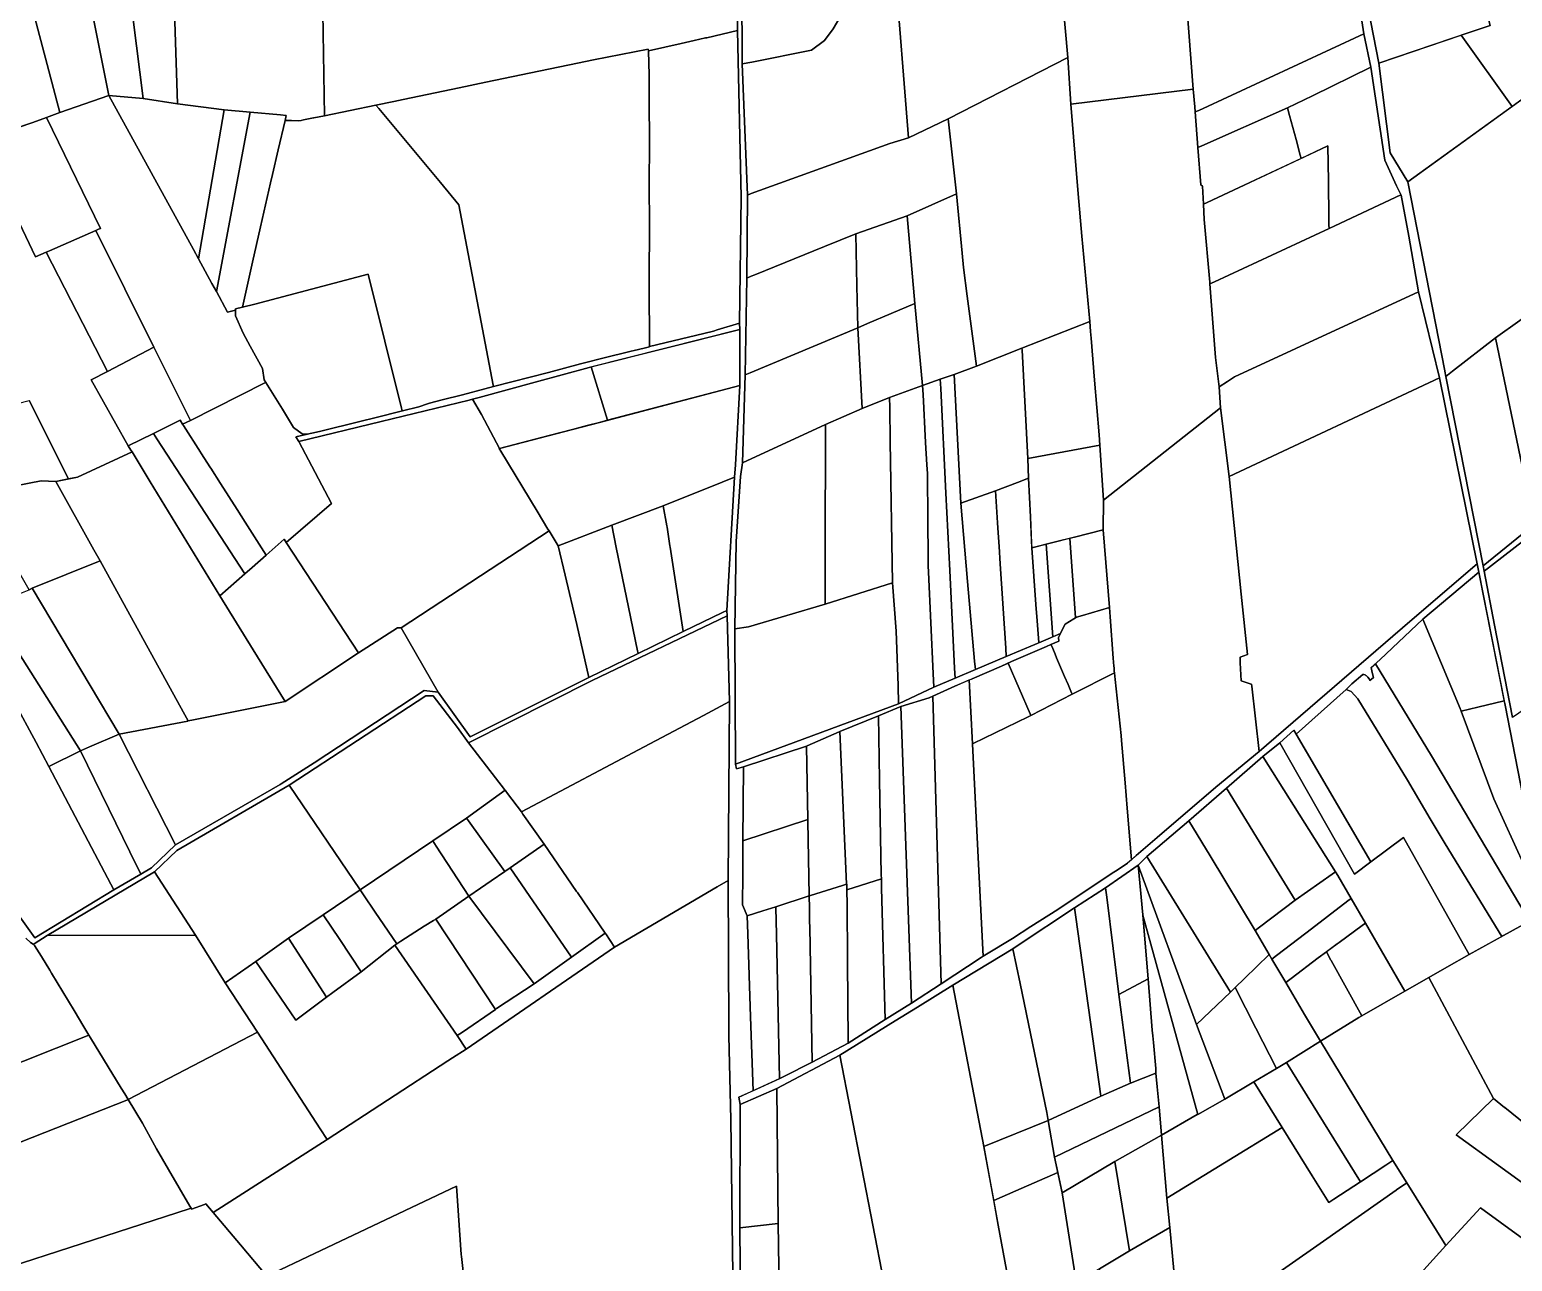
# Model space of a CAD drawing. Header units: metres. Extents: x 3 to 1005126, y 39 to 4383651.
# Drawn here: x 489941 to 490819, y 4373309 to 4374039 of the extents above; entities that cross this region are included whole.
import ezdxf

# ---------------------------------------------------------------- set-up
doc = ezdxf.new("R2010")
doc.units = ezdxf.units.M
doc.header["$MEASUREMENT"] = 0
doc.layers.add('TM_Llucmajor', color=7, linetype='Continuous')

msp = doc.modelspace()

# ---------------------------------------------------------------- linework, layer by layer
at = {"layer": 'TM_Llucmajor', "linetype": 'Continuous', "flags": 128}
for points in [[(490630.21, 4374003.44), (490557.65, 4373994.6), (490555.84, 4374022.11), (490549.78, 4374090.51), (490545.7, 4374155.81), (490490.6, 4374146.24), (490490.2, 4374172.77), (490540.94, 4374192.66), (490613.19, 4374232.18), (490613.93, 4374221.01), (490616.58, 4374181.33), (490619.05, 4374144.37), (490619.24, 4374142.35), (490626.11, 4374055.33), (490630.21, 4374003.44)], [(490109.55, 4373986.41), (490109.43, 4373986.39), (490103.37, 4373985.21), (490102.13, 4373984.78), (490100.6, 4373984.63), (490096.4, 4373984.88), (490092.57, 4373984.87), (490093.29, 4373987.88), (490089.93, 4373988.18), (490071.96, 4373989.77), (490056.54, 4373991.14), (490028.83, 4373994.67), (490024.05, 4374141.12), (490060.42, 4374149.46), (490113.05, 4374161.51), (490113.09, 4374159.13), (490115.82, 4373987.7), (490109.55, 4373986.41)], [(490363.21, 4374018.47), (490362.71, 4374110.02), (490363.21, 4374153.27), (490366.15, 4374153.38), (490369.75, 4374153.56), (490396.64, 4374154.87), (490425.84, 4374156.29), (490448.06, 4374157.37), (490449.09, 4374157.42), (490449.07, 4374152.99), (490448.63, 4374075.28), (490442.95, 4374066.53), (490438.42, 4374063.68), (490432.38, 4374062.14), (490427.39, 4374056.99), (490417.11, 4374039.08), (490411.87, 4374032.25), (490404.1, 4374026.51), (490368.91, 4374019.3), (490363.21, 4374018.47)], [(489988.2, 4373999.64), (489962.45, 4374129.26), (489991.22, 4374135.24), (490008.58, 4373997.8), (489988.2, 4373999.64)], [(490008.58, 4373997.8), (489991.22, 4374135.24), (490024.05, 4374141.12), (490028.83, 4373994.67), (490008.58, 4373997.8)], [(489959.23, 4373989.56), (489924.63, 4374120.67), (489962.45, 4374129.26), (489988.2, 4373999.64), (489959.23, 4373989.56)], [(489869.64, 4374096.26), (489909.89, 4374123.15), (489924.63, 4374120.67), (489959.23, 4373989.56), (489951.33, 4373986.7), (489943.19, 4373983.72), (489938.58, 4373982.08), (489935.21, 4373980.88), (489912.18, 4373972.7), (489900.85, 4373968.91), (489871.66, 4373959.11), (489851.55, 4373948.58), (489816.22, 4373930.08), (489788.37, 4373972.5), (489755.01, 4374023.34), (489790.66, 4374046.02), (489834.99, 4374074.22), (489863.98, 4374092.66), (489869.64, 4374096.26)], [(490686.68, 4374084.12), (490721.27, 4374100.56), (490721.58, 4374098.78), (490731.25, 4374036.22), (490633.42, 4373990.86), (490631.32, 4373989.89), (490631.08, 4373993.01), (490630.21, 4374003.44), (490626.11, 4374055.33), (490627.07, 4374055.79), (490635.36, 4374059.72), (490657.81, 4374070.4), (490681.21, 4374081.52), (490686.68, 4374084.12)], [(490461.57, 4373974.53), (490453.56, 4374076.26), (490489.59, 4374081.31), (490549.78, 4374090.51), (490555.84, 4374022.11), (490485.14, 4373985.75), (490461.57, 4373974.53)], [(490740.09, 4374018.73), (490729.02, 4374075.61), (490785.06, 4374092.64), (490791.99, 4374094.75), (490805.98, 4374041.18), (490794.02, 4374037.12), (490740.09, 4374018.73)], [(490805.61, 4374097.14), (490861.17, 4374023.66), (490819.06, 4373993.22), (490788.78, 4374035.34), (490794.02, 4374037.12), (490805.98, 4374041.18), (490792.34, 4374093.39), (490805.61, 4374097.14)], [(490366.28, 4373940.69), (490363.21, 4374018.47), (490368.91, 4374019.3), (490404.1, 4374026.51), (490411.87, 4374032.25), (490417.11, 4374039.08), (490427.39, 4374056.99), (490432.38, 4374062.14), (490438.42, 4374063.68), (490442.95, 4374066.53), (490448.63, 4374075.28), (490453.56, 4374076.26), (490461.57, 4373974.53), (490450.62, 4373971.2), (490368.43, 4373941.72), (490366.28, 4373940.69)], [(490308.04, 4374011.65), (490307.61, 4374026), (490326.94, 4374030.41), (490334.79, 4374032.19), (490341.53, 4374033.71), (490342.2, 4374033.88), (490360.32, 4374038.21), (490362.59, 4373939.4), (490361.59, 4373864.79), (490348.44, 4373860.85), (490346.18, 4373860.17), (490345.35, 4373859.92), (490308.27, 4373851.08), (490308.12, 4373887.94), (490308.2, 4373925.96), (490308.11, 4373943.9), (490308.2, 4373974.61), (490308.03, 4373994.22), (490308.04, 4374011.65)], [(490633.42, 4373990.86), (490731.25, 4374036.22), (490735.37, 4374016.35), (490700.68, 4373999.52), (490685.95, 4373992.38), (490635.27, 4373969.87), (490632.93, 4373968.84), (490631.32, 4373989.89), (490633.42, 4373990.86)], [(490819.06, 4373993.22), (490757.23, 4373948.51), (490746.71, 4373965.65), (490740.09, 4374018.73), (490788.78, 4374035.34), (490819.06, 4373993.22)], [(490267.5, 4373840.72), (490248.42, 4373835.75), (490216.01, 4373827.29), (490215.83, 4373828.23), (490195.48, 4373935.02), (490184.51, 4373948.16), (490147.97, 4373991.91), (490146.28, 4373993.94), (490156.99, 4373996.15), (490162.53, 4373997.38), (490195.55, 4374004.2), (490211.43, 4374007.55), (490242.85, 4374014.05), (490261, 4374017.86), (490275.1, 4374020.71), (490307.57, 4374027.15), (490307.61, 4374026), (490308.04, 4374011.65), (490308.03, 4373994.22), (490308.2, 4373974.61), (490308.11, 4373943.9), (490308.2, 4373925.96), (490308.12, 4373887.94), (490308.27, 4373851.08), (490308.27, 4373850.95), (490305.11, 4373849.97), (490299.22, 4373848.72), (490297.4, 4373848.33), (490280.73, 4373844.16), (490269.77, 4373841.31), (490267.5, 4373840.72)], [(490490.02, 4373941.46), (490485.14, 4373985.75), (490555.84, 4374022.11), (490557.65, 4373994.6), (490560.89, 4373955.89), (490562.1, 4373941.46), (490564.21, 4373916.3), (490568.92, 4373865.88), (490528.75, 4373850.11), (490501.81, 4373839.46), (490496.43, 4373880.82), (490494.22, 4373897.84), (490493.41, 4373906.24), (490490.02, 4373941.46)], [(490709.91, 4373969.79), (490706.05, 4373967.98), (490694.06, 4373962.37), (490693.55, 4373964.27), (490691, 4373973.68), (490687.16, 4373987.9), (490685.95, 4373992.38), (490700.68, 4373999.52), (490735.37, 4374016.35), (490743.52, 4373961.43), (490750.58, 4373946.27), (490752.05, 4373943.11), (490753.11, 4373940.83), (490713.93, 4373922.56), (490710.54, 4373920.98), (490710.51, 4373923.18), (490710.47, 4373926.95), (490710.18, 4373948.95), (490709.91, 4373969.79)], [(490645.48, 4373827.15), (490646.26, 4373814.71), (490576.99, 4373760.11), (490574.92, 4373792.62), (490574.42, 4373798.7), (490571.77, 4373831.06), (490569.74, 4373855.9), (490569.4, 4373860), (490568.92, 4373865.88), (490564.21, 4373916.3), (490562.1, 4373941.46), (490560.89, 4373955.89), (490557.65, 4373994.6), (490630.21, 4374003.44), (490631.08, 4373993.01), (490631.32, 4373989.89), (490632.93, 4373968.84), (490634.62, 4373946.72), (490635.62, 4373945.94), (490636.16, 4373935.26), (490636.61, 4373926.23), (490639.94, 4373889.13), (490640.01, 4373888.09), (490643.26, 4373844.61), (490645.48, 4373827.15)], [(490058.55, 4373871.42), (490063.27, 4373872.49), (490063.14, 4373869.16), (490067.83, 4373858.98), (490071.86, 4373851.17), (490079.1, 4373837.95), (490080.18, 4373831.31), (490081.11, 4373829.81), (490080.64, 4373829.58), (490036.52, 4373807.32), (490014.89, 4373850.69), (489980.52, 4373919.78), (489982.08, 4373920.46), (489983.22, 4373920.97), (489951.33, 4373986.7), (489959.23, 4373989.56), (489988.2, 4373999.64), (490038.34, 4373908.41), (490041.34, 4373902.94), (490049.3, 4373888.35), (490051.88, 4373883.65), (490058.55, 4373871.42)], [(489988.2, 4373999.64), (490008.58, 4373997.8), (490028.83, 4373994.67), (490056.54, 4373991.14), (490041.34, 4373902.94), (490038.34, 4373908.41), (489988.2, 4373999.64)], [(490215.83, 4373828.23), (490216.01, 4373827.29), (490210.85, 4373825.94), (490197.67, 4373822.47), (490185.47, 4373819.51), (490178.03, 4373817.47), (490176.87, 4373817.1), (490171.69, 4373815.34), (490161.98, 4373812.93), (490161.97, 4373812.95), (490161.57, 4373814.54), (490141.79, 4373893.85), (490074.59, 4373876.2), (490067.39, 4373874.31), (490073.34, 4373900.94), (490078.09, 4373921.91), (490083.95, 4373947.86), (490085.1, 4373952.91), (490088.46, 4373967.58), (490092.57, 4373984.87), (490096.4, 4373984.88), (490100.6, 4373984.63), (490102.13, 4373984.78), (490103.37, 4373985.21), (490109.43, 4373986.39), (490109.55, 4373986.41), (490115.82, 4373987.7), (490146.28, 4373993.94), (490147.97, 4373991.91), (490184.51, 4373948.16), (490195.48, 4373935.02), (490215.83, 4373828.23)], [(489925.51, 4373944.75), (489912.18, 4373972.7), (489935.21, 4373980.88), (489943.19, 4373983.72), (489951.33, 4373986.7), (489983.22, 4373920.97), (489982.08, 4373920.46), (489980.52, 4373919.78), (489953.12, 4373907.7), (489951.17, 4373906.84), (489944.86, 4373904.06), (489927.67, 4373940.22), (489927.01, 4373941.61), (489925.51, 4373944.75)], [(490049.3, 4373888.35), (490041.34, 4373902.94), (490056.54, 4373991.14), (490071.96, 4373989.77), (490051.88, 4373883.65), (490049.3, 4373888.35)], [(490063.27, 4373872.49), (490058.55, 4373871.42), (490051.88, 4373883.65), (490071.96, 4373989.77), (490089.93, 4373988.18), (490093.29, 4373987.88), (490092.57, 4373984.87), (490088.46, 4373967.58), (490085.1, 4373952.91), (490083.95, 4373947.86), (490078.09, 4373921.91), (490073.34, 4373900.94), (490067.39, 4373874.31), (490063.3, 4373873.26), (490063.27, 4373872.49)], [(490365.91, 4373891.41), (490366.28, 4373940.69), (490368.43, 4373941.72), (490450.62, 4373971.2), (490461.57, 4373974.53), (490485.14, 4373985.75), (490490.02, 4373941.46), (490460.73, 4373928.35), (490430.42, 4373917.7), (490411.86, 4373910.19), (490370.59, 4373893.51), (490368.42, 4373892.63), (490365.91, 4373891.41)], [(490694.06, 4373962.37), (490657.32, 4373945.17), (490638.51, 4373936.36), (490636.16, 4373935.26), (490635.62, 4373945.94), (490634.62, 4373946.72), (490632.93, 4373968.84), (490635.27, 4373969.87), (490685.95, 4373992.38), (490687.16, 4373987.9), (490691, 4373973.68), (490693.55, 4373964.27), (490694.06, 4373962.37)], [(490638.51, 4373936.36), (490657.32, 4373945.17), (490706.05, 4373967.98), (490709.91, 4373969.79), (490710.18, 4373948.95), (490710.47, 4373926.95), (490710.51, 4373923.18), (490710.54, 4373920.98), (490642.85, 4373889.41), (490640.01, 4373888.09), (490639.94, 4373889.13), (490636.61, 4373926.23), (490636.16, 4373935.26), (490638.51, 4373936.36)], [(490465.44, 4373876.51), (490460.73, 4373928.35), (490490.02, 4373941.46), (490493.41, 4373906.24), (490494.22, 4373897.84), (490496.43, 4373880.82), (490501.81, 4373839.46), (490488.57, 4373834.42), (490480.41, 4373831.62), (490469.93, 4373827.97), (490465.44, 4373876.51)], [(490710.54, 4373920.98), (490713.93, 4373922.56), (490753.11, 4373940.83), (490753.17, 4373940.7), (490757.89, 4373916.28), (490763.46, 4373883.46), (490654.69, 4373833.03), (490650.53, 4373830.37), (490645.48, 4373827.15), (490643.26, 4373844.61), (490640.01, 4373888.09), (490642.85, 4373889.41), (490710.54, 4373920.98)], [(490431.07, 4373886.91), (490430.42, 4373917.7), (490460.73, 4373928.35), (490465.44, 4373876.51), (490437.43, 4373864.63), (490431.59, 4373862.15), (490431.07, 4373886.91)], [(489987.36, 4373836.34), (489951.17, 4373906.84), (489953.12, 4373907.7), (489980.52, 4373919.78), (490014.89, 4373850.69), (489987.36, 4373836.34)], [(490364.89, 4373834.21), (490365.91, 4373891.41), (490368.42, 4373892.63), (490370.59, 4373893.51), (490411.86, 4373910.19), (490430.42, 4373917.7), (490431.07, 4373886.91), (490431.59, 4373862.15), (490367.9, 4373835.47), (490364.89, 4373834.21)], [(490161.97, 4373812.95), (490161.98, 4373812.93), (490145.78, 4373808.84), (490137.52, 4373806.86), (490113.03, 4373800.77), (490108.37, 4373799.8), (490105.6, 4373799.22), (490102.64, 4373799.44), (490097.53, 4373803), (490090.94, 4373813.89), (490081.11, 4373829.81), (490080.18, 4373831.31), (490079.1, 4373837.95), (490071.86, 4373851.17), (490067.83, 4373858.98), (490063.14, 4373869.16), (490063.27, 4373872.49), (490063.3, 4373873.26), (490067.39, 4373874.31), (490074.59, 4373876.2), (490141.79, 4373893.85), (490161.57, 4373814.54), (490161.97, 4373812.95)], [(490646.26, 4373814.71), (490645.48, 4373827.15), (490650.53, 4373830.37), (490654.69, 4373833.03), (490763.46, 4373883.46), (490775.96, 4373832.48), (490651.37, 4373774.14), (490646.26, 4373814.71)], [(490434.19, 4373814.28), (490431.59, 4373862.15), (490437.43, 4373864.63), (490465.44, 4373876.51), (490469.93, 4373827.97), (490454.65, 4373822.41), (490450.42, 4373820.86), (490434.19, 4373814.28)], [(490830.1, 4373755.58), (490809.15, 4373856.23), (490837.85, 4373876.61), (490860.31, 4373767.81), (490859.25, 4373766.97), (490832.1, 4373745.96), (490830.1, 4373755.58)], [(490267.5, 4373840.72), (490269.77, 4373841.31), (490280.73, 4373844.16), (490297.4, 4373848.33), (490299.22, 4373848.72), (490305.11, 4373849.97), (490308.27, 4373850.95), (490308.27, 4373851.08), (490345.35, 4373859.92), (490346.18, 4373860.17), (490348.44, 4373860.85), (490361.59, 4373864.79), (490361.68, 4373861.19), (490272.51, 4373838.68), (490240.64, 4373829.97), (490207.49, 4373820.9), (490203.5, 4373819.82), (490201.62, 4373819.3), (490149.41, 4373806.65), (490100.71, 4373794.84), (490098.98, 4373797.5), (490105.92, 4373799.2), (490105.6, 4373799.22), (490108.37, 4373799.8), (490113.03, 4373800.77), (490137.52, 4373806.86), (490145.78, 4373808.84), (490161.98, 4373812.93), (490171.69, 4373815.34), (490176.87, 4373817.1), (490178.03, 4373817.47), (490185.47, 4373819.51), (490197.67, 4373822.47), (490210.85, 4373825.94), (490216.01, 4373827.29), (490248.42, 4373835.75), (490267.5, 4373840.72)], [(490363.29, 4373782.19), (490364.89, 4373834.21), (490367.9, 4373835.47), (490431.59, 4373862.15), (490434.19, 4373814.28), (490412.48, 4373804.91), (490363.29, 4373782.19)], [(490528.81, 4373848.95), (490528.75, 4373850.11), (490568.92, 4373865.88), (490569.4, 4373860), (490569.74, 4373855.9), (490571.77, 4373831.06), (490574.42, 4373798.7), (490574.92, 4373792.62), (490532.29, 4373784.65), (490528.81, 4373848.95)], [(490283.42, 4373807.38), (490273.75, 4373838.99), (490361.68, 4373861.19), (490361.76, 4373828.04), (490350.55, 4373825.09), (490283.42, 4373807.38)], [(490801.74, 4373721.1), (490779.7, 4373833.36), (490783.57, 4373836.36), (490809.15, 4373856.23), (490830.1, 4373755.58), (490832.1, 4373745.96), (490801.74, 4373721.1)], [(489999.77, 4373792.31), (489977.77, 4373831.34), (489987.36, 4373836.34), (490014.89, 4373850.69), (490036.52, 4373807.32), (490031.88, 4373805.14), (490030.4, 4373807.48), (490014.6, 4373799.64), (489999.77, 4373792.31)], [(490492.52, 4373758.37), (490488.57, 4373834.42), (490501.81, 4373839.46), (490528.75, 4373850.11), (490528.81, 4373848.95), (490532.29, 4373784.65), (490532.73, 4373773.16), (490526.15, 4373770.61), (490513.13, 4373765.57), (490492.52, 4373758.37)], [(490278.64, 4373806.12), (490271.44, 4373804.24), (490262.79, 4373801.99), (490248.87, 4373798.35), (490219.49, 4373790.68), (490208.82, 4373810.74), (490203.5, 4373819.82), (490207.49, 4373820.9), (490240.64, 4373829.97), (490272.51, 4373838.68), (490273.75, 4373838.99), (490283.42, 4373807.38), (490278.64, 4373806.12)], [(490105.6, 4373799.22), (490105.92, 4373799.2), (490098.98, 4373797.5), (490100.71, 4373794.84), (490119.97, 4373758.14), (490093.25, 4373735.05), (490092.03, 4373736.9), (490081.42, 4373727.59), (490068.98, 4373747.05), (490064.26, 4373754.45), (490054.33, 4373769.99), (490048.6, 4373778.95), (490048.37, 4373779.31), (490042.7, 4373788.09), (490042.47, 4373788.45), (490032.43, 4373804.28), (490031.88, 4373805.14), (490036.52, 4373807.32), (490080.64, 4373829.58), (490081.11, 4373829.81), (490090.94, 4373813.89), (490097.53, 4373803), (490102.64, 4373799.44), (490105.6, 4373799.22)], [(490220.36, 4373789.05), (490219.39, 4373790.65), (490219.49, 4373790.68), (490262.79, 4373801.99), (490278.64, 4373806.12), (490350.55, 4373825.09), (490361.76, 4373828.04), (490359.1, 4373780.95), (490358.69, 4373773.63), (490351.27, 4373770.67), (490316.45, 4373756.75), (490285.93, 4373745.19), (490254.21, 4373733.13), (490248.85, 4373741.86), (490248.17, 4373742.95), (490241.82, 4373753.48), (490220.36, 4373789.05)], [(490450.5, 4373814.87), (490450.42, 4373820.86), (490454.65, 4373822.41), (490469.93, 4373827.97), (490470.22, 4373822.58), (490471.77, 4373794.23), (490472.5, 4373781.07), (490472.78, 4373775.85), (490472.8, 4373773.93), (490473.03, 4373750.29), (490473.29, 4373724.33), (490473.32, 4373721.17), (490473.36, 4373717.37), (490476.25, 4373657.54), (490476.64, 4373649.34), (490455.65, 4373639.5), (490455.43, 4373650.33), (490454.29, 4373682.44), (490452.04, 4373711.13), (490450.8, 4373794.87), (490450.5, 4373814.87)], [(490470.22, 4373822.58), (490469.93, 4373827.97), (490480.41, 4373831.62), (490480.68, 4373826.23), (490483.73, 4373764.27), (490485.99, 4373718.51), (490488.84, 4373660.65), (490489.14, 4373654.64), (490476.64, 4373649.34), (490476.25, 4373657.54), (490473.36, 4373717.37), (490473.32, 4373721.17), (490473.29, 4373724.33), (490473.03, 4373750.29), (490472.8, 4373773.93), (490472.78, 4373775.85), (490472.5, 4373781.07), (490471.77, 4373794.23), (490470.22, 4373822.58)], [(490480.68, 4373826.23), (490480.41, 4373831.62), (490488.57, 4373834.42), (490492.52, 4373758.37), (490496.59, 4373711.98), (490500.75, 4373664.67), (490501.18, 4373659.74), (490489.14, 4373654.64), (490488.84, 4373660.65), (490485.99, 4373718.51), (490483.73, 4373764.27), (490480.68, 4373826.23)], [(490658.6, 4373704.45), (490651.37, 4373774.14), (490775.96, 4373832.48), (490798.27, 4373722.29), (490758.48, 4373688.28), (490669.11, 4373611.34), (490664.84, 4373650.02), (490664.72, 4373651.1), (490663.83, 4373651.38), (490658.45, 4373653.03), (490658.03, 4373663.84), (490657.9, 4373667.21), (490662.31, 4373668.68), (490658.6, 4373704.45)], [(489956.76, 4373771.1), (489948.27, 4373771.59), (489908.51, 4373763.74), (489882.45, 4373758.02), (489875.66, 4373769.57), (489859.02, 4373797.88), (489941.03, 4373819.04), (489964.44, 4373772.62), (489956.76, 4373771.1)], [(490136.08, 4373669.77), (490093.25, 4373735.05), (490119.97, 4373758.14), (490100.71, 4373794.84), (490149.41, 4373806.65), (490201.62, 4373819.3), (490203.5, 4373819.82), (490208.82, 4373810.74), (490219.49, 4373790.68), (490219.39, 4373790.65), (490220.36, 4373789.05), (490241.82, 4373753.48), (490248.17, 4373742.95), (490248.85, 4373741.86), (490161.27, 4373684.58), (490159.13, 4373684.58), (490136.08, 4373669.77)], [(490412.22, 4373698.42), (490412.3, 4373733.86), (490412.46, 4373798.77), (490412.48, 4373804.91), (490434.19, 4373814.28), (490450.42, 4373820.86), (490450.5, 4373814.87), (490450.8, 4373794.87), (490452.04, 4373711.13), (490412.22, 4373698.42)], [(490576.88, 4373742.49), (490576.99, 4373760.11), (490646.26, 4373814.71), (490651.37, 4373774.14), (490658.6, 4373704.45), (490662.31, 4373668.68), (490657.9, 4373667.21), (490658.03, 4373663.84), (490658.45, 4373653.03), (490663.83, 4373651.38), (490664.72, 4373651.1), (490664.84, 4373650.02), (490669.11, 4373611.34), (490643.64, 4373590.23), (490608.87, 4373560.33), (490596.47, 4373549.67), (490593.64, 4373547.23), (490591.1, 4373577.81), (490589.86, 4373592.82), (490587.78, 4373617.81), (490587.47, 4373620.68), (490583.86, 4373653.81), (490583.53, 4373657.88), (490583.45, 4373658.92), (490583.35, 4373660.16), (490583.32, 4373660.63), (490583.3, 4373660.8), (490583.22, 4373661.83), (490583.22, 4373661.89), (490582.85, 4373666.45), (490580.91, 4373690.91), (490580.57, 4373696.43), (490576.88, 4373742.49)], [(490016.68, 4373796.44), (490014.6, 4373799.64), (490030.4, 4373807.48), (490031.88, 4373805.14), (490032.43, 4373804.28), (490042.47, 4373788.45), (490042.7, 4373788.09), (490048.37, 4373779.31), (490048.6, 4373778.95), (490054.33, 4373769.99), (490064.26, 4373754.45), (490068.98, 4373747.05), (490081.42, 4373727.59), (490073.08, 4373720.25), (490068.83, 4373716.52), (490016.68, 4373796.44)], [(490358.9, 4373683.92), (490359.64, 4373735.64), (490362.22, 4373774.15), (490363.29, 4373782.19), (490412.48, 4373804.91), (490412.46, 4373798.77), (490412.3, 4373733.86), (490412.22, 4373698.42), (490366.87, 4373685.02), (490358.9, 4373683.92)], [(490001.34, 4373789.73), (489999.77, 4373792.31), (490014.6, 4373799.64), (490016.68, 4373796.44), (490068.83, 4373716.52), (490054.03, 4373703.51), (490012.77, 4373771.02), (490001.97, 4373788.7), (490001.34, 4373789.73)], [(490576.88, 4373742.49), (490559.83, 4373738.23), (490547.78, 4373735.18), (490534.6, 4373731.9), (490533.77, 4373750.16), (490532.73, 4373773.16), (490532.29, 4373784.65), (490574.92, 4373792.62), (490576.99, 4373760.11), (490576.88, 4373742.49)], [(490001.97, 4373788.7), (490012.77, 4373771.02), (490054.03, 4373703.51), (490073.73, 4373671.45), (490092.55, 4373640.81), (490038.37, 4373630.02), (490035.22, 4373629.39), (490033.29, 4373632.9), (490019.22, 4373658.44), (489983.01, 4373724.16), (489979.41, 4373730.6), (489956.76, 4373771.1), (489969.6, 4373773.64), (490001.97, 4373788.7)], [(489956.76, 4373771.1), (489979.41, 4373730.6), (489983.01, 4373724.16), (489942.89, 4373707.89), (489940.98, 4373707.07), (489923.59, 4373737.41), (489908.51, 4373763.74), (489948.27, 4373771.59), (489956.76, 4373771.1)], [(490318.56, 4373744.92), (490316.45, 4373756.75), (490351.27, 4373770.67), (490358.69, 4373773.63), (490354.07, 4373694.77), (490351.6, 4373693.61), (490328.2, 4373682.3), (490320.57, 4373732.25), (490320.37, 4373733.12), (490318.69, 4373744.07), (490318.56, 4373744.92)], [(490496.59, 4373711.98), (490492.52, 4373758.37), (490513.13, 4373765.57), (490514.36, 4373746.64), (490514.74, 4373740.76), (490515.28, 4373732.59), (490515.94, 4373722.34), (490519.19, 4373672.45), (490519.51, 4373667.52), (490501.18, 4373659.74), (490500.75, 4373664.67), (490496.59, 4373711.98)], [(490534.48, 4373734.4), (490534.6, 4373731.9), (490537.05, 4373698.31), (490537.76, 4373688.56), (490538.69, 4373675.76), (490538.7, 4373675.66), (490519.51, 4373667.52), (490519.19, 4373672.45), (490515.94, 4373722.34), (490515.28, 4373732.59), (490514.74, 4373740.76), (490514.36, 4373746.64), (490513.13, 4373765.57), (490526.15, 4373770.61), (490532.73, 4373773.16), (490533.77, 4373750.16), (490534.48, 4373734.4)], [(490288.64, 4373732.05), (490285.93, 4373745.19), (490316.45, 4373756.75), (490318.56, 4373744.92), (490318.69, 4373744.07), (490320.37, 4373733.12), (490320.57, 4373732.25), (490328.2, 4373682.3), (490301.6, 4373669.22), (490301.25, 4373670.94), (490295.91, 4373696.81), (490288.64, 4373732.05)], [(490183.2, 4373646.45), (490161.27, 4373684.58), (490248.85, 4373741.86), (490254.21, 4373733.13), (490258.33, 4373715.74), (490265.28, 4373686.43), (490272.29, 4373655.01), (490202.13, 4373619.97), (490183.2, 4373646.45)], [(490258.33, 4373715.74), (490254.21, 4373733.13), (490285.93, 4373745.19), (490288.64, 4373732.05), (490295.91, 4373696.81), (490301.25, 4373670.94), (490301.6, 4373669.22), (490272.29, 4373655.01), (490265.28, 4373686.43), (490258.33, 4373715.74)], [(490559.83, 4373738.23), (490576.88, 4373742.49), (490580.57, 4373696.43), (490564.71, 4373691.81), (490561.09, 4373690.76), (490560.54, 4373690.43), (490557.1, 4373737.54), (490559.83, 4373738.23)], [(490808.52, 4373686.06), (490802.35, 4373718), (490831.18, 4373740.38), (490840.78, 4373707.82), (490844.34, 4373695.87), (490850.93, 4373673.68), (490856, 4373656.64), (490819.08, 4373631.4), (490808.52, 4373686.06)], [(490073.73, 4373671.45), (490054.03, 4373703.51), (490068.83, 4373716.52), (490073.08, 4373720.25), (490081.42, 4373727.59), (490092.03, 4373736.9), (490093.25, 4373735.05), (490136.08, 4373669.77), (490135.45, 4373669.37), (490092.55, 4373640.81), (490073.73, 4373671.45)], [(490547.05, 4373679.21), (490540.07, 4373676.25), (490538.7, 4373675.66), (490538.69, 4373675.76), (490537.76, 4373688.56), (490537.05, 4373698.31), (490534.6, 4373731.9), (490543.06, 4373734), (490547.05, 4373679.21)], [(490560.54, 4373690.43), (490554.35, 4373686.7), (490552.42, 4373682.83), (490551.56, 4373681.12), (490547.05, 4373679.21), (490543.06, 4373734), (490547.78, 4373735.18), (490557.1, 4373737.54), (490560.54, 4373690.43)], [(489994.4, 4373621.59), (489942.89, 4373707.89), (489983.01, 4373724.16), (490019.22, 4373658.44), (490033.29, 4373632.9), (490035.22, 4373629.39), (490034.9, 4373629.33), (489994.4, 4373621.59)], [(490505.87, 4373490.2), (490507.7, 4373491.3), (490523.15, 4373500.63), (490534.11, 4373507.62), (490550.06, 4373517.8), (490550.09, 4373517.82), (490581.63, 4373538.78), (490585.72, 4373541.5), (490591.23, 4373545.16), (490596.47, 4373549.67), (490608.87, 4373560.33), (490643.64, 4373590.23), (490669.11, 4373611.34), (490758.48, 4373688.28), (490798.27, 4373722.29), (490799.27, 4373717.45), (490766.08, 4373689.56), (490740.85, 4373665.69), (490735.4, 4373661.03), (490736.17, 4373658.07), (490736.95, 4373655.06), (490734.8, 4373653.29), (490734.27, 4373654.34), (490733.56, 4373655.28), (490733.33, 4373655.53), (490732.71, 4373656.08), (490732.36, 4373656.34), (490731.98, 4373656.57), (490731.16, 4373656.87), (490730.61, 4373656.94), (490724.13, 4373651.4), (490720.6, 4373647.96), (490691.05, 4373621.47), (490689.65, 4373623.86), (490681.37, 4373616.33), (490671.29, 4373608.4), (490649.93, 4373589.52), (490627.54, 4373570.24), (490602.66, 4373549.05), (490597.48, 4373543.95), (490578.29, 4373530.53), (490559.93, 4373518.64), (490526.62, 4373496.58), (490523.46, 4373494.48), (490487.91, 4373472.93), (490466.95, 4373459.95), (490453.71, 4373451.75), (490420.99, 4373431.48), (490383.63, 4373411.79), (490361.98, 4373402.34), (490361.24, 4373406.58), (490387.89, 4373418.79), (490404.52, 4373427.36), (490425.85, 4373438.55), (490447.89, 4373452.57), (490463.37, 4373462.29), (490480.89, 4373473.8), (490504.56, 4373489.34), (490505.87, 4373490.2)], [(490798.67, 4373637.55), (490788.75, 4373635.22), (490788.11, 4373636.75), (490766.08, 4373689.56), (490799.27, 4373717.45), (490814.32, 4373641.22), (490798.67, 4373637.55)], [(489971.38, 4373611.61), (489917.11, 4373697.35), (489924.34, 4373700.3), (489940.98, 4373707.07), (489942.89, 4373707.89), (489994.4, 4373621.59), (489976.75, 4373613.94), (489971.38, 4373611.61)], [(490359.27, 4373603.7), (490358.9, 4373683.92), (490366.87, 4373685.02), (490412.22, 4373698.42), (490452.04, 4373711.13), (490454.29, 4373682.44), (490455.43, 4373650.33), (490455.65, 4373639.5), (490359.27, 4373603.7)], [(489905.95, 4373689.06), (489904.28, 4373692.13), (489917.11, 4373697.35), (489971.38, 4373611.61), (489952.78, 4373602.39), (489945.15, 4373616.61), (489932.06, 4373641.05), (489928.39, 4373647.8), (489905.95, 4373689.06)], [(490550.41, 4373678.82), (490551.56, 4373681.12), (490552.42, 4373682.83), (490554.35, 4373686.7), (490561.09, 4373690.76), (490564.71, 4373691.81), (490580.57, 4373696.43), (490580.91, 4373690.91), (490582.85, 4373666.45), (490583.22, 4373661.89), (490583.22, 4373661.83), (490583.3, 4373660.8), (490583.32, 4373660.63), (490583.35, 4373660.16), (490583.45, 4373658.92), (490583.53, 4373657.88), (490558.55, 4373645.13), (490558.16, 4373646.05), (490556.07, 4373650.93), (490554.05, 4373655.64), (490552.86, 4373658.43), (490549.28, 4373666.79), (490548.34, 4373668.98), (490546.98, 4373672.16), (490546.04, 4373674.35), (490545.96, 4373674.53), (490550.56, 4373676.52), (490550.41, 4373678.82)], [(490222.37, 4373588.84), (490201.16, 4373616.39), (490274.36, 4373653.28), (490354.23, 4373691.55), (490355.73, 4373640.8), (490340.32, 4373632.64), (490308.51, 4373615.77), (490232.45, 4373575.47), (490224.23, 4373586.37), (490222.78, 4373588.29), (490222.37, 4373588.84)], [(490838.66, 4373516.16), (490829.31, 4373510.78), (490771.13, 4373608.72), (490738, 4373663.25), (490738.81, 4373663.95), (490740.85, 4373665.69), (490766.08, 4373689.56), (490788.11, 4373636.75), (490788.75, 4373635.22), (490808.05, 4373583.16), (490838.66, 4373516.16)], [(490027.69, 4373556.04), (489994.4, 4373621.59), (490034.9, 4373629.33), (490035.22, 4373629.39), (490038.37, 4373630.02), (490092.55, 4373640.81), (490135.45, 4373669.37), (490136.08, 4373669.77), (490159.13, 4373684.58), (490161.27, 4373684.58), (490183.2, 4373646.45), (490174.99, 4373647.3), (490109.81, 4373604.51), (490090.22, 4373592.18), (490089.61, 4373591.83), (490027.69, 4373556.04)], [(490519.51, 4373667.52), (490540.07, 4373676.25), (490551.56, 4373681.12), (490550.41, 4373678.82), (490550.56, 4373676.52), (490545.96, 4373674.53), (490543.26, 4373673.36), (490540.5, 4373672.17), (490522.67, 4373664.47), (490516.6, 4373661.85), (490499.27, 4373654.36), (490498.82, 4373654.16), (490489.11, 4373649.97), (490475.96, 4373644.02), (490473.76, 4373643.02), (490457.04, 4373637.9), (490443.83, 4373632.31), (490420.87, 4373623.16), (490420.48, 4373623.01), (490401.55, 4373614.54), (490401.24, 4373614.44), (490363.9, 4373602.26), (490359.83, 4373600.93), (490359.27, 4373603.7), (490455.65, 4373639.5), (490476.64, 4373649.34), (490489.14, 4373654.64), (490501.18, 4373659.74), (490519.51, 4373667.52)], [(490558.16, 4373646.05), (490558.55, 4373645.13), (490533.98, 4373632.6), (490533.56, 4373633.59), (490520.7, 4373663.62), (490522.67, 4373664.47), (490540.5, 4373672.17), (490543.26, 4373673.36), (490545.96, 4373674.53), (490546.04, 4373674.35), (490546.98, 4373672.16), (490548.34, 4373668.98), (490549.28, 4373666.79), (490552.86, 4373658.43), (490554.05, 4373655.64), (490556.07, 4373650.93), (490558.16, 4373646.05)], [(490533.56, 4373633.59), (490533.98, 4373632.6), (490532.36, 4373631.77), (490499.85, 4373615.96), (490499.53, 4373615.81), (490497.62, 4373653.65), (490498.82, 4373654.16), (490499.27, 4373654.36), (490516.6, 4373661.85), (490520.7, 4373663.62), (490533.56, 4373633.59)], [(490505.87, 4373490.2), (490504.56, 4373489.34), (490480.89, 4373473.8), (490475.96, 4373644.02), (490489.11, 4373649.97), (490497.62, 4373653.65), (490499.53, 4373615.81), (490502.72, 4373552.56), (490505.87, 4373490.2)], [(490593.64, 4373547.23), (490591.23, 4373545.16), (490585.72, 4373541.5), (490581.63, 4373538.78), (490550.09, 4373517.82), (490550.06, 4373517.8), (490534.11, 4373507.62), (490523.15, 4373500.63), (490507.7, 4373491.3), (490505.87, 4373490.2), (490502.72, 4373552.56), (490499.53, 4373615.81), (490499.85, 4373615.96), (490532.36, 4373631.77), (490533.98, 4373632.6), (490558.55, 4373645.13), (490583.53, 4373657.88), (490583.86, 4373653.81), (490587.47, 4373620.68), (490587.78, 4373617.81), (490589.86, 4373592.82), (490591.1, 4373577.81), (490593.64, 4373547.23)], [(490136.99, 4373529.29), (490094.94, 4373591.33), (490175.92, 4373644.25), (490180.25, 4373644.16), (490194.59, 4373625.58), (490201.16, 4373616.39), (490222.37, 4373588.84), (490222.78, 4373588.29), (490209.96, 4373579.01), (490199.97, 4373571.79), (490179.99, 4373558.31), (490136.99, 4373529.29)], [(490463.37, 4373462.29), (490457.04, 4373637.9), (490473.76, 4373643.02), (490475.96, 4373644.02), (490480.89, 4373473.8), (490463.37, 4373462.29)], [(490720.6, 4373647.96), (490723.71, 4373646.73), (490727.62, 4373642.44), (490756.92, 4373594.33), (490770.51, 4373571.5), (490779.4, 4373556.57), (490812.82, 4373501.72), (490793.53, 4373491.14), (490754.59, 4373560.3), (490735.28, 4373545.93), (490691.05, 4373621.47), (490720.6, 4373647.96)], [(489899.18, 4373572.64), (489873.79, 4373613.9), (489929.36, 4373639.8), (489932.06, 4373641.05), (489945.15, 4373616.61), (489952.78, 4373602.39), (489985.75, 4373539.79), (489991.26, 4373529.33), (489944.39, 4373500.87), (489930.53, 4373520.31), (489920.6, 4373537.82), (489907.18, 4373559.64), (489899.18, 4373572.64)], [(490233.36, 4373574.19), (490232.45, 4373575.47), (490308.51, 4373615.77), (490340.32, 4373632.64), (490355.73, 4373640.8), (490354.87, 4373534.97), (490348.38, 4373531.16), (490287.65, 4373495.52), (490282.35, 4373503.26), (490282.04, 4373503.72), (490265.59, 4373527.74), (490265.1, 4373528.46), (490245.91, 4373556.48), (490233.36, 4373574.19)], [(490444.49, 4373594.42), (490443.83, 4373632.31), (490457.04, 4373637.9), (490463.37, 4373462.29), (490447.89, 4373452.57), (490445.7, 4373530.29), (490445.54, 4373535.87), (490445.47, 4373538.33), (490444.49, 4373594.42)], [(490788.75, 4373635.22), (490798.67, 4373637.55), (490814.32, 4373641.22), (490814.8, 4373638.77), (490838.66, 4373516.16), (490808.05, 4373583.16), (490788.75, 4373635.22)], [(490424.99, 4373532.76), (490420.87, 4373623.16), (490443.83, 4373632.31), (490444.49, 4373594.42), (490445.47, 4373538.33), (490445.54, 4373535.87), (490425.15, 4373529.33), (490425.13, 4373532.8), (490424.99, 4373532.76)], [(490000.64, 4373551.97), (489971.38, 4373611.61), (489976.75, 4373613.94), (489994.4, 4373621.59), (490027.69, 4373556.04), (490013.56, 4373542.49), (490007.15, 4373538.71), (490000.64, 4373551.97)], [(490420.87, 4373623.16), (490424.99, 4373532.76), (490422.52, 4373531.98), (490403.5, 4373526), (490402.82, 4373525.78), (490402.03, 4373570.22), (490402.01, 4373570.93), (490401.24, 4373614.44), (490401.55, 4373614.54), (490420.48, 4373623.01), (490420.87, 4373623.16)], [(490714.44, 4373540.02), (490671.29, 4373608.4), (490681.37, 4373616.33), (490725.54, 4373538.68), (490735.28, 4373545.93), (490754.59, 4373560.3), (490793.53, 4373491.14), (490780.34, 4373483.65), (490769.64, 4373477.57), (490755.44, 4373469.42), (490732.15, 4373509.63), (490723.63, 4373524.32), (490715.78, 4373537.89), (490714.44, 4373540.02)], [(490725.54, 4373538.68), (490681.37, 4373616.33), (490689.65, 4373623.86), (490735.28, 4373545.93), (490725.54, 4373538.68)], [(489985.75, 4373539.79), (489952.78, 4373602.39), (489971.38, 4373611.61), (490000.64, 4373551.97), (490007.15, 4373538.71), (489991.26, 4373529.33), (489985.75, 4373539.79)], [(490363.59, 4373558.4), (490363.9, 4373602.26), (490401.24, 4373614.44), (490402.01, 4373570.93), (490363.59, 4373558.4)], [(490679.54, 4373541.14), (490649.93, 4373589.52), (490671.29, 4373608.4), (490714.44, 4373540.02), (490712.43, 4373538.61), (490690.54, 4373523.32), (490679.54, 4373541.14)], [(490017.51, 4373536.74), (490015.36, 4373540.08), (490028.45, 4373552.65), (490094.94, 4373591.33), (490136.99, 4373529.29), (490115.19, 4373514.58), (490094.61, 4373500.7), (490075.25, 4373486.97), (490057.04, 4373474.25), (490039.57, 4373502.61), (490017.51, 4373536.74)], [(490201.13, 4373570.17), (490199.97, 4373571.79), (490209.96, 4373579.01), (490222.78, 4373588.29), (490224.23, 4373586.37), (490232.45, 4373575.47), (490233.36, 4373574.19), (490245.91, 4373556.48), (490225.78, 4373542.49), (490222.64, 4373540.31), (490201.13, 4373570.17)], [(490640.09, 4373549.41), (490627.54, 4373570.24), (490649.93, 4373589.52), (490679.54, 4373541.14), (490690.54, 4373523.32), (490669.41, 4373507.32), (490666.74, 4373505.29), (490640.09, 4373549.41)], [(490182.03, 4373555.2), (490179.99, 4373558.31), (490199.97, 4373571.79), (490201.13, 4373570.17), (490222.64, 4373540.31), (490214.59, 4373534.73), (490208.3, 4373530.38), (490201.37, 4373525.58), (490182.03, 4373555.2)], [(490363.59, 4373558.08), (490363.59, 4373558.4), (490402.01, 4373570.93), (490402.03, 4373570.22), (490402.82, 4373525.78), (490383.09, 4373519.4), (490375.45, 4373516.93), (490366.05, 4373513.89), (490363.32, 4373520.46), (490363.45, 4373538.64), (490363.59, 4373558.08)], [(490652.29, 4373468.88), (490602.66, 4373549.05), (490627.54, 4373570.24), (490640.09, 4373549.41), (490666.74, 4373505.29), (490675.09, 4373491.16), (490660.45, 4373476.8), (490655.03, 4373471.48), (490652.29, 4373468.88)], [(490138.94, 4373526.42), (490136.99, 4373529.29), (490179.99, 4373558.31), (490182.03, 4373555.2), (490201.37, 4373525.58), (490181.72, 4373512.09), (490180.52, 4373511.27), (490174.99, 4373507.86), (490161.1, 4373498.99), (490158.72, 4373497.46), (490145.97, 4373516.13), (490138.94, 4373526.42)], [(490262.13, 4373489.57), (490225.78, 4373542.49), (490245.91, 4373556.48), (490265.1, 4373528.46), (490265.59, 4373527.74), (490282.04, 4373503.72), (490262.13, 4373489.57)], [(490632.1, 4373449.71), (490597.48, 4373543.95), (490602.66, 4373549.05), (490652.29, 4373468.88), (490632.1, 4373449.71)], [(489951.63, 4373502.24), (490015.36, 4373540.08), (490017.51, 4373536.74), (490039.57, 4373502.61), (489951.63, 4373502.24)], [(490239.98, 4373473.82), (490201.37, 4373525.58), (490208.3, 4373530.38), (490214.59, 4373534.73), (490222.64, 4373540.31), (490225.78, 4373542.49), (490262.13, 4373489.57), (490239.98, 4373473.82)], [(490578.98, 4373524.94), (490578.29, 4373530.53), (490597.48, 4373543.95), (490600.38, 4373514.63), (490600.41, 4373514.33), (490603.51, 4373476.68), (490586.12, 4373467.48), (490582.73, 4373494.73), (490578.98, 4373524.94)], [(490597.48, 4373543.95), (490632.1, 4373449.71), (490638.03, 4373433.98), (490648.8, 4373405.4), (490632.87, 4373396.46), (490600.41, 4373514.33), (490600.38, 4373514.63), (490597.48, 4373543.95)], [(490675.09, 4373491.16), (490666.74, 4373505.29), (490669.41, 4373507.32), (490690.54, 4373523.32), (490712.43, 4373538.61), (490714.44, 4373540.02), (490715.78, 4373537.89), (490723.63, 4373524.32), (490721.64, 4373522.79), (490697.56, 4373504.34), (490696.85, 4373503.79), (490679.47, 4373490.47), (490676.74, 4373488.38), (490675.09, 4373491.16)], [(490124.88, 4373500.06), (490115.19, 4373514.58), (490136.99, 4373529.29), (490138.94, 4373526.42), (490145.97, 4373516.13), (490158.72, 4373497.46), (490157.63, 4373496.6), (490137.64, 4373480.9), (490124.88, 4373500.06)], [(490403.5, 4373526), (490422.52, 4373531.98), (490424.99, 4373532.76), (490425.13, 4373532.8), (490425.15, 4373529.33), (490425.16, 4373527.73), (490425.21, 4373522.12), (490425.48, 4373486.98), (490425.84, 4373439.79), (490425.85, 4373438.55), (490404.52, 4373427.36), (490403.15, 4373507.18), (490403.09, 4373510.56), (490403.06, 4373511.98), (490402.95, 4373518.61), (490402.82, 4373525.78), (490403.5, 4373526)], [(490425.16, 4373527.73), (490425.15, 4373529.33), (490445.54, 4373535.87), (490445.7, 4373530.29), (490447.89, 4373452.57), (490425.85, 4373438.55), (490425.84, 4373439.79), (490425.48, 4373486.98), (490425.21, 4373522.12), (490425.16, 4373527.73)], [(490560.71, 4373513.1), (490559.93, 4373518.64), (490578.29, 4373530.53), (490578.98, 4373524.94), (490582.73, 4373494.73), (490586.12, 4373467.48), (490593.02, 4373414.87), (490575.54, 4373407.14), (490560.71, 4373513.1)], [(490217.15, 4373458.62), (490181.72, 4373512.09), (490201.37, 4373525.58), (490239.98, 4373473.82), (490217.77, 4373459.05), (490217.15, 4373458.62)], [(490404.52, 4373427.36), (490387.89, 4373418.79), (490385.22, 4373417.57), (490384.23, 4373465.13), (490383.43, 4373503.14), (490383.1, 4373518.65), (490383.09, 4373519.4), (490402.82, 4373525.78), (490402.95, 4373518.61), (490403.06, 4373511.98), (490403.09, 4373510.56), (490403.15, 4373507.18), (490404.52, 4373427.36)], [(490684.96, 4373474.48), (490676.74, 4373488.38), (490679.47, 4373490.47), (490696.85, 4373503.79), (490697.56, 4373504.34), (490721.64, 4373522.79), (490723.63, 4373524.32), (490732.15, 4373509.63), (490730.14, 4373508.17), (490716.5, 4373498.23), (490715.35, 4373497.4), (490708.96, 4373492.75), (490704.18, 4373489.1), (490688.21, 4373476.95), (490684.96, 4373474.48)], [(490117.03, 4373465.81), (490094.61, 4373500.7), (490115.19, 4373514.58), (490124.88, 4373500.06), (490137.64, 4373480.9), (490120.75, 4373468.54), (490117.03, 4373465.81)], [(490194.5, 4373443.06), (490157.63, 4373496.6), (490158.72, 4373497.46), (490161.1, 4373498.99), (490174.99, 4373507.86), (490180.52, 4373511.27), (490181.72, 4373512.09), (490217.15, 4373458.62), (490197.55, 4373445.15), (490194.5, 4373443.06)], [(490366.42, 4373503.4), (490366.05, 4373513.89), (490375.45, 4373516.93), (490383.09, 4373519.4), (490383.1, 4373518.65), (490383.43, 4373503.14), (490384.23, 4373465.13), (490385.22, 4373417.57), (490369.68, 4373410.45), (490368.15, 4373454.23), (490366.42, 4373503.4)], [(490527.68, 4373473.98), (490523.46, 4373494.48), (490526.62, 4373496.58), (490559.93, 4373518.64), (490560.71, 4373513.1), (490575.54, 4373407.14), (490544.38, 4373392.84), (490543.42, 4373397.51), (490527.68, 4373473.98)], [(490600.41, 4373514.33), (490632.87, 4373396.46), (490632.57, 4373396.29), (490611.34, 4373384.13), (490609.99, 4373400.91), (490608.87, 4373412.71), (490608.11, 4373420.76), (490608.03, 4373423.57), (490606.57, 4373438.91), (490606.18, 4373442.92), (490605.86, 4373446.29), (490603.51, 4373476.68), (490600.41, 4373514.33)], [(490807.9, 4373405.76), (490769.64, 4373477.57), (490780.34, 4373483.65), (490793.53, 4373491.14), (490813.9, 4373502.31), (490829.31, 4373510.78), (490838.66, 4373516.16), (490856.18, 4373430.34), (490858.24, 4373420.31), (490859.78, 4373406.32), (490851.89, 4373370.35), (490814.55, 4373400.5), (490814.43, 4373400.6), (490807.9, 4373405.76)], [(489977.44, 4373441.73), (489976.44, 4373443.4), (489973.52, 4373448.22), (489967.66, 4373457.92), (489954.35, 4373479.97), (489953.22, 4373481.85), (489948.33, 4373489.93), (489944.22, 4373496.5), (489943.39, 4373497.14), (489943.93, 4373497.47), (489951.63, 4373502.24), (490039.57, 4373502.61), (490057.04, 4373474.25), (490076.29, 4373445.12), (489999.67, 4373405.21), (489997.62, 4373408.57), (489995.57, 4373411.94), (489977.44, 4373441.73)], [(490199.83, 4373435.1), (490194.5, 4373443.06), (490197.55, 4373445.15), (490217.15, 4373458.62), (490217.77, 4373459.05), (490239.98, 4373473.82), (490262.13, 4373489.57), (490282.04, 4373503.72), (490282.35, 4373503.26), (490287.65, 4373495.52), (490199.83, 4373435.1)], [(490715.35, 4373497.4), (490716.5, 4373498.23), (490730.14, 4373508.17), (490732.15, 4373509.63), (490755.44, 4373469.42), (490729.91, 4373454.76), (490711.82, 4373487.54), (490711.69, 4373487.78), (490708.96, 4373492.75), (490709.42, 4373493.08), (490715.35, 4373497.4)], [(490076.29, 4373445.12), (490057.04, 4373474.25), (490075.25, 4373486.97), (490099, 4373452.19), (490117.03, 4373465.81), (490120.75, 4373468.54), (490137.64, 4373480.9), (490157.63, 4373496.6), (490194.5, 4373443.06), (490199.83, 4373435.1), (490191.76, 4373429.97), (490188.95, 4373428.19), (490117.43, 4373381.62), (490113.38, 4373387.87), (490076.29, 4373445.12)], [(490099, 4373452.19), (490075.25, 4373486.97), (490094.61, 4373500.7), (490117.03, 4373465.81), (490099, 4373452.19)], [(490506.15, 4373377.33), (490487.91, 4373472.93), (490523.46, 4373494.48), (490527.68, 4373473.98), (490543.42, 4373397.51), (490544.38, 4373392.84), (490506.15, 4373377.33)], [(490667.23, 4373447.52), (490655.03, 4373471.48), (490660.45, 4373476.8), (490675.09, 4373491.16), (490676.74, 4373488.38), (490684.96, 4373474.48), (490696.13, 4373455.59), (490705.42, 4373439.87), (490685.37, 4373427.21), (490679.38, 4373423.66), (490667.23, 4373447.52)], [(490696.13, 4373455.59), (490684.96, 4373474.48), (490688.21, 4373476.95), (490704.18, 4373489.1), (490708.96, 4373492.75), (490711.69, 4373487.78), (490711.82, 4373487.54), (490729.91, 4373454.76), (490728.2, 4373453.72), (490705.42, 4373439.87), (490696.13, 4373455.59)], [(490593.02, 4373414.87), (490586.12, 4373467.48), (490603.51, 4373476.68), (490605.86, 4373446.29), (490606.18, 4373442.92), (490606.57, 4373438.91), (490608.03, 4373423.57), (490608.11, 4373420.76), (490593.02, 4373414.87)], [(490785.75, 4373384.29), (490810.85, 4373366.15), (490843.76, 4373342.34), (490845.53, 4373341.06), (490839.38, 4373312.57), (490837.4, 4373314.01), (490800.3, 4373341.13), (490779.72, 4373318.72), (490756.65, 4373356), (490748.33, 4373369.18), (490705.42, 4373439.87), (490728.2, 4373453.72), (490729.91, 4373454.76), (490755.44, 4373469.42), (490769.64, 4373477.57), (490807.9, 4373405.76), (490785.75, 4373384.29)], [(490447.09, 4373297.31), (490420.99, 4373431.48), (490453.71, 4373451.75), (490466.95, 4373459.95), (490487.91, 4373472.93), (490506.15, 4373377.33), (490514.71, 4373330.94), (490524.56, 4373277.57), (490470.13, 4373245.97), (490458.06, 4373241.46), (490447.09, 4373297.31)], [(490638.03, 4373433.98), (490632.1, 4373449.71), (490652.29, 4373468.88), (490655.03, 4373471.48), (490667.23, 4373447.52), (490679.38, 4373423.66), (490665.94, 4373415.61), (490648.8, 4373405.4), (490638.03, 4373433.98)], [(489688.03, 4373282.25), (489681.16, 4373287.98), (489675.53, 4373292.67), (489667.12, 4373299.57), (489655.91, 4373308.98), (489650.46, 4373313.6), (489976.44, 4373443.4), (489977.44, 4373441.73), (489995.57, 4373411.94), (489997.62, 4373408.57), (489999.67, 4373405.21), (489998.92, 4373404.82), (489950.43, 4373385.67), (489688.03, 4373282.25)], [(490036.93, 4373340.83), (490036.24, 4373342.01), (490023.62, 4373363.82), (490016.54, 4373376.05), (490008.2, 4373391.21), (489999.67, 4373405.21), (490076.29, 4373445.12), (490113.38, 4373387.87), (490117.43, 4373381.62), (490049.98, 4373338.33), (490045.71, 4373343.38), (490044.92, 4373343.11), (490037.18, 4373340.39), (490036.93, 4373340.83)], [(490729.09, 4373356.59), (490685.37, 4373427.21), (490705.42, 4373439.87), (490748.33, 4373369.18), (490744.16, 4373366.44), (490729.09, 4373356.59)], [(490384.5, 4373331.87), (490383.63, 4373411.79), (490420.99, 4373431.48), (490447.09, 4373297.31), (490415.74, 4373288.48), (490385.33, 4373280), (490384.5, 4373331.87)], [(490682.82, 4373388.69), (490665.94, 4373415.61), (490679.38, 4373423.66), (490685.37, 4373427.21), (490729.09, 4373356.59), (490713.43, 4373346.21), (490710.44, 4373344.24), (490700.63, 4373360.03), (490682.82, 4373388.69)], [(490547.97, 4373371.15), (490544.38, 4373392.84), (490575.54, 4373407.14), (490593.02, 4373414.87), (490608.11, 4373420.76), (490608.87, 4373412.71), (490609.99, 4373400.91), (490547.97, 4373371.15)], [(490614.59, 4373346.8), (490611.34, 4373384.13), (490632.57, 4373396.29), (490632.87, 4373396.46), (490648.8, 4373405.4), (490665.94, 4373415.61), (490682.82, 4373388.69), (490614.59, 4373346.8)], [(490361.73, 4373329.18), (490361.98, 4373402.34), (490383.63, 4373411.79), (490384.5, 4373331.87), (490361.73, 4373329.18)], [(490810.85, 4373366.15), (490785.75, 4373384.29), (490807.9, 4373405.76), (490814.43, 4373400.6), (490814.55, 4373400.5), (490851.89, 4373370.35), (490849.65, 4373360.02), (490845.53, 4373341.06), (490843.76, 4373342.34), (490810.85, 4373366.15)], [(489757.01, 4373224.49), (489751.72, 4373228.65), (489746.99, 4373233.1), (489738.41, 4373240.2), (489724.31, 4373252.07), (489708.03, 4373265.59), (489688.36, 4373281.97), (489688.03, 4373282.25), (489950.43, 4373385.67), (489998.92, 4373404.82), (489999.67, 4373405.21), (490008.2, 4373391.21), (490016.54, 4373376.05), (490023.62, 4373363.82), (490036.24, 4373342.01), (490036.93, 4373340.83), (490035.88, 4373340.49), (489929.9, 4373306.27), (489836.77, 4373279.51), (489816.71, 4373269.81), (489757.01, 4373224.49)], [(490552.54, 4373350), (490547.97, 4373371.15), (490609.99, 4373400.91), (490611.34, 4373384.13), (490583.73, 4373368.49), (490552.54, 4373350)], [(490512.05, 4373345.4), (490506.15, 4373377.33), (490544.38, 4373392.84), (490547.97, 4373371.15), (490549.96, 4373361.96), (490525.15, 4373351.12), (490512.05, 4373345.4)], [(490616.28, 4373329.53), (490614.59, 4373346.8), (490682.82, 4373388.69), (490700.63, 4373360.03), (490710.44, 4373344.24), (490713.43, 4373346.21), (490729.09, 4373356.59), (490744.16, 4373366.44), (490748.33, 4373369.18), (490756.65, 4373356), (490750.56, 4373351.72), (490750.37, 4373351.59), (490707.19, 4373321.32), (490638.43, 4373273.13), (490622.85, 4373262.21), (490618.77, 4373303.99), (490616.28, 4373329.53)], [(490592.4, 4373315.57), (490583.73, 4373368.49), (490611.34, 4373384.13), (490614.59, 4373346.8), (490616.28, 4373329.53), (490592.4, 4373315.57)], [(490549.96, 4373361.96), (490552.54, 4373350), (490560.89, 4373297.58), (490524.56, 4373277.57), (490514.71, 4373330.94), (490512.05, 4373345.4), (490525.15, 4373351.12), (490549.96, 4373361.96)], [(490560.89, 4373297.58), (490552.54, 4373350), (490583.73, 4373368.49), (490592.4, 4373315.57), (490574.63, 4373304.95), (490560.89, 4373297.58)], [(490077.93, 4373298.51), (490081.8, 4373300.71), (490110.05, 4373314.09), (490194, 4373353.84), (490196.85, 4373313.39), (490196.93, 4373312.25), (490209.19, 4373201.92), (490205.16, 4373199.31), (490205.07, 4373201), (490179.23, 4373182.79), (490174.02, 4373179.1), (490161.66, 4373170.34), (490146.58, 4373160), (490145.99, 4373160.9), (490131.9, 4373182.63), (490118.56, 4373203.2), (490114.01, 4373210.27), (490097.24, 4373236.3), (490090.61, 4373247.02), (490084.05, 4373257.64), (490073.2, 4373277.11), (490066.83, 4373288.53), (490065.28, 4373291.31), (490077.93, 4373298.51)], [(490624.55, 4373244.46), (490622.85, 4373262.21), (490638.43, 4373273.13), (490707.19, 4373321.32), (490750.37, 4373351.59), (490750.56, 4373351.72), (490756.65, 4373356), (490779.72, 4373318.72), (490759.1, 4373296.11), (490707.85, 4373239.76), (490702.07, 4373233.42), (490699.66, 4373235.25), (490663.59, 4373185.8), (490650.81, 4373202.11), (490625.53, 4373234.25), (490624.55, 4373244.46)], [(490826.69, 4373253.87), (490759.1, 4373296.11), (490779.72, 4373318.72), (490800.3, 4373341.13), (490837.4, 4373314.01), (490839.38, 4373312.57), (490826.69, 4373253.87)], [(490362.83, 4373219.78), (490361.73, 4373329.18), (490384.5, 4373331.87), (490385.33, 4373280), (490386.17, 4373225.41), (490362.83, 4373219.78)], [(490593.23, 4373229.27), (490574.63, 4373304.95), (490592.4, 4373315.57), (490616.28, 4373329.53), (490618.77, 4373303.99), (490622.85, 4373262.21), (490624.55, 4373244.46), (490625.53, 4373234.25), (490598.2, 4373203.89), (490598.33, 4373208.53), (490593.23, 4373229.27)]]:
    msp.add_lwpolyline(points, close=True, dxfattribs=at)
for points in [[(490360.26, 4374118.56), (490360.32, 4374038.21), (490342.2, 4374033.88), (490341.53, 4374033.71), (490334.79, 4374032.19), (490326.94, 4374030.41), (490307.61, 4374026), (490307.57, 4374027.15), (490275.1, 4374020.71), (490261, 4374017.86), (490242.85, 4374014.05), (490211.43, 4374007.55), (490195.55, 4374004.2), (490162.53, 4373997.38), (490156.99, 4373996.15), (490146.28, 4373993.94), (490115.82, 4373987.7), (490115.82, 4373987.7), (490113.09, 4374159.13)], [(490357.67, 4373301.55), (490356.53, 4373393.46), (490355.33, 4373442.85), (490355.32, 4373444.78), (490355.31, 4373446.62), (490354.87, 4373534.97), (490355.73, 4373640.8), (490354.23, 4373691.55), (490354.07, 4373694.77), (490358.69, 4373773.63), (490359.1, 4373780.95), (490361.76, 4373828.04), (490361.68, 4373861.19), (490361.59, 4373864.79), (490362.59, 4373939.4), (490360.32, 4374038.21), (490360.26, 4374118.56)], [(490362.71, 4374110.02), (490363.21, 4374018.47), (490366.28, 4373940.69), (490365.91, 4373891.41), (490364.89, 4373834.21), (490363.29, 4373782.19), (490362.22, 4373774.15), (490359.64, 4373735.64), (490358.9, 4373683.92), (490359.27, 4373603.7), (490359.83, 4373600.93), (490359.83, 4373600.93), (490363.9, 4373602.26), (490363.59, 4373558.4), (490363.59, 4373558.08), (490363.45, 4373538.64), (490363.32, 4373520.46), (490366.05, 4373513.89), (490366.42, 4373503.4), (490368.15, 4373454.23), (490369.68, 4373410.45), (490361.24, 4373406.58), (490361.98, 4373402.34), (490361.73, 4373329.18), (490362.83, 4373219.78)], [(490838.66, 4373516.16), (490814.8, 4373638.77), (490799.27, 4373717.45), (490798.27, 4373722.29), (490775.96, 4373832.48), (490763.46, 4373883.46), (490757.89, 4373916.28), (490753.17, 4373940.7), (490752.05, 4373943.11), (490750.58, 4373946.27), (490743.52, 4373961.43), (490735.37, 4374016.35), (490731.25, 4374036.22), (490721.58, 4374098.78)], [(490729.02, 4374075.61), (490740.09, 4374018.73), (490746.71, 4373965.65), (490757.23, 4373948.51), (490779.06, 4373836.61), (490779.11, 4373836.35), (490779.7, 4373833.36), (490801.74, 4373721.1), (490802.35, 4373718), (490808.52, 4373686.06), (490819.08, 4373631.4)], [(490931.28, 4374047.28), (490939.37, 4374024.34), (490939.39, 4374024.27), (490944.45, 4374010.24), (490956.68, 4373969.01), (490958.82, 4373963.66), (490950.56, 4373957.68), (490944.24, 4373953.1), (490942.49, 4373951.86), (490942.49, 4373951.86), (490902.32, 4373923.29), (490870.43, 4373898.69), (490839.36, 4373877.67), (490838.27, 4373876.9), (490837.85, 4373876.61), (490809.15, 4373856.23), (490783.57, 4373836.36), (490779.7, 4373833.36), (490779.11, 4373836.35), (490779.06, 4373836.61), (490757.23, 4373948.51), (490861.17, 4374023.66), (490900.99, 4374054.35)], [(489927.67, 4373940.22), (489944.86, 4373904.06), (489951.17, 4373906.84), (489987.36, 4373836.34), (489977.77, 4373831.34), (489999.77, 4373792.31), (490001.34, 4373789.73), (490001.97, 4373788.7), (489969.6, 4373773.64), (489969.6, 4373773.64), (489964.44, 4373772.62), (489941.03, 4373819.04)], [(490831.18, 4373740.38), (490802.35, 4373718), (490801.74, 4373721.1), (490832.1, 4373745.96)], [(489930.53, 4373520.31), (489944.39, 4373500.87), (489991.26, 4373529.33), (490007.15, 4373538.71), (490013.56, 4373542.49), (490027.69, 4373556.04), (490089.61, 4373591.83), (490090.22, 4373592.18), (490109.81, 4373604.51), (490174.99, 4373647.3), (490183.2, 4373646.45), (490202.13, 4373619.97), (490272.29, 4373655.01), (490301.6, 4373669.22), (490328.2, 4373682.3), (490351.6, 4373693.61), (490354.07, 4373694.77), (490354.23, 4373691.55), (490274.36, 4373653.28), (490201.16, 4373616.39), (490194.59, 4373625.58), (490180.25, 4373644.16), (490175.92, 4373644.25), (490094.94, 4373591.33), (490028.45, 4373552.65), (490015.36, 4373540.08), (489951.63, 4373502.24), (489943.93, 4373497.47), (489943.39, 4373497.14), (489941.91, 4373498.26), (489939.18, 4373500.77)], [(490829.31, 4373510.78), (490813.9, 4373502.31), (490812.82, 4373501.72), (490779.4, 4373556.57), (490770.51, 4373571.5), (490756.92, 4373594.33), (490727.62, 4373642.44), (490723.71, 4373646.73), (490720.6, 4373647.96), (490724.13, 4373651.4), (490730.61, 4373656.94), (490731.16, 4373656.87), (490731.98, 4373656.57), (490732.36, 4373656.34), (490732.71, 4373656.08), (490733.33, 4373655.53), (490733.56, 4373655.28), (490734.27, 4373654.34), (490734.8, 4373653.29), (490736.95, 4373655.06), (490736.17, 4373658.07), (490735.4, 4373661.03), (490738, 4373663.25), (490771.13, 4373608.72), (490829.31, 4373510.78)], [(490209.19, 4373201.92), (490196.93, 4373312.25), (490196.85, 4373313.39), (490194, 4373353.84), (490110.05, 4373314.09), (490081.8, 4373300.71), (490066.15, 4373319.23), (490066.15, 4373319.23), (490049.98, 4373338.33), (490117.43, 4373381.62), (490188.95, 4373428.19), (490191.76, 4373429.97), (490199.83, 4373435.1), (490287.65, 4373495.52), (490348.38, 4373531.16), (490354.87, 4373534.97), (490355.31, 4373446.62), (490355.32, 4373444.78), (490355.33, 4373442.85), (490356.53, 4373393.46), (490357.67, 4373301.55)], [(489939.18, 4373500.77), (489941.91, 4373498.26), (489943.39, 4373497.14), (489944.22, 4373496.5), (489948.33, 4373489.93), (489953.22, 4373481.85), (489954.35, 4373479.97), (489967.66, 4373457.92), (489973.52, 4373448.22), (489976.44, 4373443.4), (489650.46, 4373313.6)], [(489929.9, 4373306.27), (490035.88, 4373340.49), (490036.93, 4373340.83), (490037.18, 4373340.39), (490044.92, 4373343.11), (490044.92, 4373343.11), (490045.71, 4373343.38), (490049.98, 4373338.33), (490066.15, 4373319.23), (490081.8, 4373300.71)]]:
    msp.add_lwpolyline(points, dxfattribs=at)

doc.saveas('drawing.dxf')
